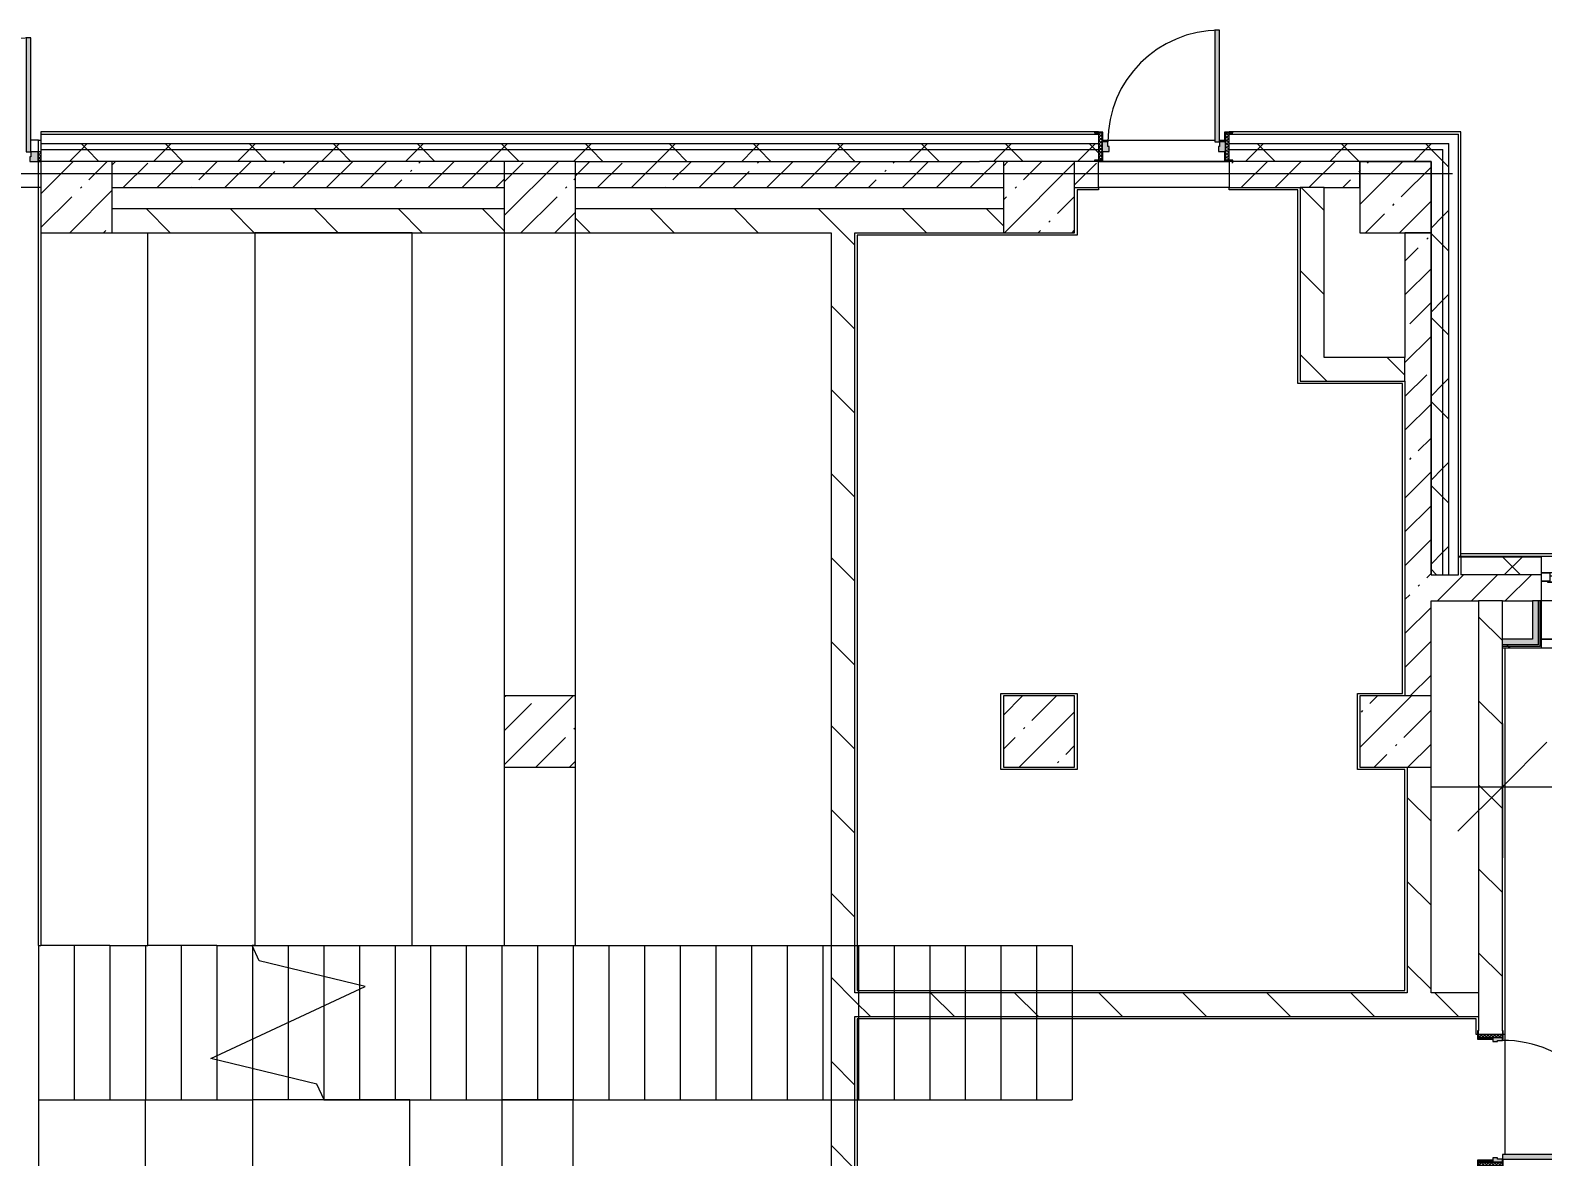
# Model space of a CAD drawing. Header units: millimetres. Extents: x 81368 to 286493, y -8553 to 29000.
# Drawn here: x 181303 to 194033, y 18720 to 28205 of the extents above; entities that cross this region are included whole.
import ezdxf

# ---------------------------------------------------------------- set-up
doc = ezdxf.new("R2010")
doc.units = ezdxf.units.MM
for name, color, linetype, lineweight in [('A-ANNO-DIMS', 7, 'Continuous', 9), ('A-ANNO-DIMS-500', 7, 'Continuous', 9), ('A-GLAZ-2', 7, 'Continuous', 5), ('A-WALL', 7, 'Continuous', 9), ('A-WALL-6', 7, 'Continuous', 5), ('I-WALL-6', 7, 'Continuous', 5), ('S-COLS-1', 7, 'Continuous', 5), ('S-STRS-1', 7, 'Continuous', 5), ('S-STRS-MBND-1', 7, 'Continuous', 5), ('Оси', 7, 'Continuous', 9)]:
    doc.layers.add(name, color=color, linetype=linetype, lineweight=lineweight)
for name, color, linetype, lineweight, true_color in [('A-DOOR-5', 7, 'Continuous', 5, 0xe2e2e2), ('A-DOOR-6', 7, 'Continuous', 5, 0xaaaaaa), ('A-DOOR-FRAM-4', 7, 'Continuous', 5, 0xe2e2e2), ('A-DOOR-FRAM-5', 7, 'Continuous', 5, 0xaaaaaa), ('A-FLOR-3', 7, 'Continuous', 5, 0xaaaaaa), ('I-WALL-4', 7, 'Continuous', 5, 0xe7e7e7), ('I-WALL-5', 7, 'Continuous', 9, 0xe7e7e7)]:
    doc.layers.add(name, color=color, linetype=linetype, lineweight=lineweight, true_color=true_color)
doc.styles.add('ISOCPEUR_2', font='isocpeur.ttf', dxfattribs={"width": 0.9, "height": 1000})
doc.dimstyles.new('ISO-2_0_0_9К_Средний_округл2_2', dxfattribs={"dimscale": 304.8, "dimtxt": 995.981176, "dimasz": 2.46063, "dimexe": 1.968504, "dimexo": 0, "dimgap": 0, "dimtad": 1, "dimdec": 0, "dimrnd": 10, "dimzin": 0, "dimdsep": 46, "dimtxsty": 'ISOCPEUR_2', "dimblk1": 'OBLIQUE', "dimblk2": 'OBLIQUE', "dimsah": 1, "dimcen": 0.09, "dimdle": 1.968504, "dimazin": 0, "dimtfac": 1, "dimtdec": 4, "dimtix": 1, "dimtmove": 0, "dimatfit": 3, "dimfxl": 1, "dimtvp": 1, "dimtolj": 1, "dimtzin": 0, "dimarcsym": 2})
pattern_1 = [(45, (159482.88, 0), (-285.123, 285.123), []), (45, (159768, 0), (-285.123, 285.123), [504.031, -100.806, 16.764, -84.042])]
pattern_2 = [(135, (159482.9, 0), (-353.5534, -353.5534), [])]
pattern_3 = [(45, (159482.9, 0), (-353.5534, 353.5534), []), (135, (159482.9, 0), (-353.5534, -353.5534), [])]
pattern_4 = [(45, (159482.9, 0), (-530.33, 530.33), []), (135, (159482.9, 0), (-530.33, -530.33), [])]

# ---------------------------------------------------------------- blocks, each defined once
blk = doc.blocks.new('BSC_Колонна _Прямоугольная - 600х600-V47-1_2_3_птичка')
at = {"layer": 'S-COLS-1'}
h = blk.add_hatch(dxfattribs=at)
h.set_pattern_fill('FP_94', color=256, style=0, pattern_type=2)
h.set_pattern_definition([(45, (-26110, -26800), (-285.123, 285.123), []), (45, (-25824.88, -26800), (-285.123, 285.123), [504.031, -100.806, 16.764, -84.042])])
h.paths.add_polyline_path([(300, -300), (300, 300), (-300, 300), (-300, -300), (-208, -300)])
for p, q in [((300, 300), (-300, 300)), ((-300, 300), (-300, -300)), ((300, -300), (300, 300)), ((-300, -300), (300, -300))]:
    blk.add_line(p, q, dxfattribs=at)
blk = doc.blocks.new('BSC_Колонна _Прямоугольная - 600х600-V79-1_2_3_птичка')
at = {"layer": 'S-COLS-1'}
h = blk.add_hatch(dxfattribs=at)
h.set_pattern_fill('FP_121', color=256, style=0, pattern_type=2)
h.set_pattern_definition([(45, (-30310, -26800), (-285.123, 285.123), []), (45, (-30024.88, -26800), (-285.123, 285.123), [504.031, -100.806, 16.764, -84.042])])
h.paths.add_polyline_path([(-300, -300), (300, -300), (300, 300), (-300, 300), (-300, 80)])
for p, q in [((300, 300), (-300, 300)), ((-300, 300), (-300, -300)), ((300, -300), (300, 300)), ((-300, -300), (300, -300))]:
    blk.add_line(p, q, dxfattribs=at)
blk = doc.blocks.new('BSC_Колонна _Прямоугольная - 600х600-V103-1_2_3_птичка')
at = {"layer": 'S-COLS-1'}
h = blk.add_hatch(dxfattribs=at)
h.set_pattern_fill('FP_130', color=256, style=0, pattern_type=2)
h.set_pattern_definition([(45, (-22210, -26800), (-285.123, 285.123), []), (45, (-21924.88, -26800), (-285.123, 285.123), [504.031, -100.806, 16.764, -84.042])])
h.paths.add_polyline_path([(-300, -300), (300, -300), (300, 300), (-300, 300), (-300, -100)])
for p, q in [((300, 300), (-300, 300)), ((-300, 300), (-300, -300)), ((300, -300), (300, 300)), ((-300, -300), (300, -300))]:
    blk.add_line(p, q, dxfattribs=at)
blk = doc.blocks.new('120_Окно_СКБ_2Ст - 120_Окно_СКБ_2Ст 3100х2500 _мал_створка слева_-V113-1_2_3_птичка')
at = {"layer": 'A-GLAZ-2'}
for p, q in [((-1550, -127), (-1550, -57)), ((-1550, -57), (-1480, -57)), ((1550, -57), (-1550, -57)), ((-1480, -127), (-1550, -127)), ((-1550, -127), (-1500, -127)), ((-1480, -127), (-1500, -127)), ((-1500, -127), (-1500, -137)), ((-1480, -57), (-1480, -127)), ((650, -87), (-1480, -87)), ((-1480, -87), (-1480, -127)), ((-1430, -137), (-1430, -87)), ((-1430, -107), (600, -107)), ((600, -117), (-1430, -117)), ((600, -137), (600, -87)), ((650, -127), (650, -57)), ((650, -57), (720, -57)), ((650, -127), (650, -87)), ((720, -127), (650, -127)), ((670, -127), (650, -127)), ((670, -127), (700, -127)), ((670, -137), (670, -127)), ((720, -127), (700, -127)), ((700, -127), (700, -137)), ((720, -57), (720, -127)), ((1480, -87), (720, -87)), ((720, -87), (720, -127)), ((770, -137), (770, -87)), ((770, -107), (1430, -107)), ((1430, -117), (770, -117)), ((1430, -137), (1430, -87)), ((1480, -127), (1480, -57)), ((1480, -57), (1550, -57)), ((1480, -127), (1480, -87)), ((1550, -127), (1480, -127)), ((1500, -127), (1480, -127)), ((1500, -127), (1550, -127)), ((1500, -137), (1500, -127)), ((1550, -57), (1550, -127)), ((-1500, -137), (670, -137)), ((670, -137), (-1500, -137)), ((700, -137), (1500, -137)), ((1500, -137), (700, -137))]:
    blk.add_line(p, q, dxfattribs=at)
blk = doc.blocks.new('110_Дверь_СКБ_1Ст_Внутренняя1 - Д-4к_п__1100x2100h_Артистические EI30-23988509-1_2_3_птичка')
at = {"layer": 'A-DOOR-5'}
h = blk.add_hatch(color=256, dxfattribs=at)
h.paths.add_polyline_path([(537.5, 20), (537.5, 100), (512.5, 100), (512.5, 60), (502.5, 60), (502.5, 20), (522.5, 20)])
h.paths.add_polyline_path([(-477.5, 60), (-487.5, 60), (-487.5, 100), (-512.5, 100), (-512.5, 20), (-477.5, 20), (-477.5, 44)])
at = {"layer": 'A-DOOR-6'}
h = blk.add_hatch(dxfattribs=at)
h.set_pattern_fill('FP_27', color=256, style=0, pattern_type=2)
h.set_pattern_definition([(135, (1751.41, 164.685), (-14.14214, -14.14214), []), (225, (1751.41, 164.685), (14.14214, -14.14214), [])])
h.paths.add_polyline_path([(562.5, 100), (537.5, 100), (537.5, -100), (562.5, -100), (562.5, -72.6)])
at = {"layer": 'A-DOOR-FRAM-4'}
for points in [[(512.5, 156.8), (512.5, 1100), (472.5, 1100), (472.5, 100), (512.5, 100), (512.5, 120)], [(-497.5, 100), (-497.5, 108), (-567.5, 108), (-567.5, 100), (-512.5, 100)], [(-497.5, -72.6), (-497.5, 20), (-512.5, 20), (-512.5, -100), (-497.5, -100)], [(592.5, 108), (522.5, 108), (522.5, 100), (592.5, 100)], [(537.5, -100), (537.5, 20), (522.5, 20), (522.5, -100)], [(-497.5, -108), (-497.5, -100), (-567.5, -100), (-567.5, -108), (-512.5, -108)], [(592.5, -100), (522.5, -100), (522.5, -108), (592.5, -108)]]:
    blk.add_hatch(color=256, dxfattribs=at).paths.add_polyline_path(points)
at = {"layer": 'A-DOOR-FRAM-5'}
h = blk.add_hatch(dxfattribs=at)
h.set_pattern_fill('FP_28', color=256, style=0, pattern_type=2)
h.set_pattern_definition([(45, (-371.384, 164.685), (-14.1421, 14.1421), []), (135, (-371.384, 164.685), (-14.1421, -14.1421), [])])
h.paths.add_polyline_path([(-512.5, -100), (-512.5, 100), (-537.5, 100), (-537.5, -100)])
at = {"layer": 'A-DOOR-6'}
for p, q in [((512.5, 1100), (472.5, 1100)), ((472.5, 1100), (472.5, 100)), ((512.5, 100), (512.5, 1100)), ((472.5, 100), (512.5, 100))]:
    blk.add_line(p, q, dxfattribs=at)
blk.add_arc((512.5, 100), 1000, 90, 180, dxfattribs=at)
at = {"layer": 'A-DOOR-FRAM-5'}
for p, q in [((-497.5, 108), (-567.5, 108)), ((-567.5, 108), (-567.5, 100)), ((-567.5, 100), (-497.5, 100)), ((-512.5, 100), (-537.5, 100)), ((-537.5, 100), (-537.5, -100)), ((-487.5, 100), (-512.5, 100)), ((-512.5, 100), (-512.5, 20)), ((-512.5, -100), (-512.5, 100)), ((-497.5, 100), (-512.5, 100)), ((-512.5, 100), (-512.5, 99)), ((-512.5, 99), (-497.5, 99)), ((-512.5, 20), (-477.5, 20)), ((-497.5, 20), (-512.5, 20)), ((-512.5, 20), (-512.5, -100)), ((-497.5, 100), (-497.5, 108)), ((-497.5, 99), (-497.5, 100)), ((-497.5, -100), (-497.5, 20)), ((-487.5, 60), (-487.5, 100)), ((-477.5, 60), (-487.5, 60)), ((-477.5, 20), (-477.5, 60)), ((512.5, 60), (502.5, 60)), ((502.5, 60), (502.5, 20)), ((502.5, 20), (537.5, 20)), ((512.5, 100), (512.5, 60)), ((537.5, 100), (512.5, 100)), ((592.5, 108), (522.5, 108)), ((522.5, 108), (522.5, 100)), ((537.5, 100), (522.5, 100)), ((522.5, 100), (522.5, 99)), ((522.5, 100), (592.5, 100)), ((522.5, 99), (537.5, 99)), ((537.5, 20), (522.5, 20)), ((522.5, 20), (522.5, -100)), ((537.5, 20), (537.5, 100)), ((562.5, 100), (537.5, 100)), ((537.5, 100), (537.5, -100)), ((537.5, 99), (537.5, 100)), ((537.5, -100), (537.5, 20)), ((562.5, -100), (562.5, 100)), ((592.5, 100), (592.5, 108)), ((-497.5, -100), (-567.5, -100)), ((-567.5, -100), (-567.5, -108)), ((-567.5, -108), (-497.5, -108)), ((-537.5, -100), (-512.5, -100)), ((-512.5, -100), (-497.5, -100)), ((-497.5, -108), (-497.5, -100)), ((522.5, -100), (537.5, -100)), ((592.5, -100), (522.5, -100)), ((522.5, -100), (522.5, -108)), ((522.5, -108), (592.5, -108)), ((537.5, -100), (562.5, -100)), ((592.5, -108), (592.5, -100))]:
    blk.add_line(p, q, dxfattribs=at)
blk = doc.blocks.new('Перекрытия 3 - Перекрытия 4-20977624-1_2_3_птичка')
at = {"layer": 'S-STRS-1'}
for p, q in [((21910, 26500), (21910, 20500)), ((22810, 20500), (22810, 26500)), ((25034, 26500), (23710, 26500)), ((23710, 26500), (23710, 20500)), ((25034, 20500), (25034, 26500)), ((25810, 26500), (25810, 22600)), ((26410, 22600), (26410, 26500)), ((25810, 22000), (25810, 20500)), ((26410, 20500), (26410, 22000)), ((22490, 20500), (21910, 20500)), ((23390, 20500), (22810, 20500)), ((23710, 20500), (23687, 20500)), ((23710, 20500), (25034, 20500)), ((25810, 20500), (26410, 20500))]:
    blk.add_line(p, q, dxfattribs=at)
blk = doc.blocks.new('110_Дверь_СКБ_1Ст_Наружная - ДН-2д_л__ Дверь из подвала ЛК _900 мм в свету_ 3300 фрамуга метал-22954314-1_2_3_птичка')
at = {"layer": 'A-DOOR-5'}
h = blk.add_hatch(color=256, dxfattribs=at)
h.paths.add_polyline_path([(-492, 30), (-492, 113), (-562, 113), (-562, 105), (-500, 105), (-500, 30)])
h.paths.add_polyline_path([(540, 30), (540, 105), (601, 105), (601, 113), (532, 113), (532, 30)])
h = blk.add_hatch(color=256, dxfattribs=at)
h.paths.add_polyline_path([(540, -50), (540, 30), (489, 30), (489, -10), (480, -10), (480, -50), (489, -50)])
h.paths.add_polyline_path([(-450, -50), (-440, -50), (-440, -10), (-450, -10), (-450, 30), (-500, 30), (-500, -50)])
h = blk.add_hatch(color=256, dxfattribs=at)
h.paths.add_polyline_path([(-562, -133), (-492, -133), (-492, -50), (-500, -50), (-500, -125), (-562, -125)])
h.paths.add_polyline_path([(601, -133), (601, -125), (540, -125), (540, -50), (532, -50), (532, -133), (570, -133)])
at = {"layer": 'A-DOOR-6'}
h = blk.add_hatch(dxfattribs=at)
h.set_pattern_fill('FP_144', color=256, style=0, pattern_type=2)
h.set_pattern_definition([(135, (1756.41, 179.685), (-14.14214, -14.14214), []), (225, (1756.41, 179.685), (14.14214, -14.14214), [])])
h.paths.add_polyline_path([(570, -125), (570, 105), (540, 105), (540, -125)])
at = {"layer": 'A-DOOR-FRAM-4'}
blk.add_hatch(color=256, dxfattribs=at).paths.add_polyline_path([(450, 30), (489, 30), (489, 970), (450, 970), (450, 45)])
at = {"layer": 'A-DOOR-FRAM-5'}
h = blk.add_hatch(dxfattribs=at)
h.set_pattern_fill('FP_145', color=256, style=0, pattern_type=2)
h.set_pattern_definition([(45, (-366.384, 179.685), (-14.1421, 14.1421), []), (135, (-366.384, 179.685), (-14.1421, -14.1421), [])])
h.paths.add_polyline_path([(-530, -125), (-500, -120), (-500, 105), (-530, 105), (-530, -119)])
at = {"layer": 'A-DOOR-6'}
for p, q in [((489, 970), (450, 970)), ((450, 970), (450, 30)), ((489, 30), (489, 970)), ((-492, 113), (-562, 113)), ((-562, 113), (-562, 105)), ((-562, 105), (-500, 105)), ((-500, 105), (-500, 30)), ((-500, 30), (-492, 30)), ((-492, 30), (-492, 113)), ((450, 30), (489, 30)), ((601, 113), (532, 113)), ((532, 113), (532, 30)), ((532, 30), (540, 30)), ((540, 30), (540, 105)), ((540, 105), (601, 105)), ((601, 105), (601, 113)), ((-562, -125), (-562, -133)), ((-500, -125), (-562, -125)), ((-492, -50), (-500, -50)), ((-500, -50), (-500, -125)), ((-492, -133), (-492, -50)), ((540, -50), (532, -50)), ((532, -50), (532, -133)), ((540, -125), (540, -50)), ((601, -125), (540, -125)), ((601, -133), (601, -125)), ((-562, -133), (-492, -133)), ((532, -133), (601, -133))]:
    blk.add_line(p, q, dxfattribs=at)
blk.add_arc((489, 30), 940, 90, 180, dxfattribs=at)
at = {"layer": 'A-DOOR-FRAM-5'}
for p, q in [((-500, 105), (-530, 105)), ((-530, 105), (-530, -125)), ((-500, -125), (-500, 105)), ((-450, 30), (-500, 30)), ((-500, 30), (-500, -50)), ((-450, -10), (-450, 30)), ((489, 30), (489, -10)), ((540, 30), (489, 30)), ((570, 105), (540, 105)), ((540, 105), (540, -125)), ((540, -50), (540, 30)), ((570, -125), (570, 105)), ((-530, -125), (-500, -125)), ((-500, -50), (-440, -50)), ((-440, -10), (-450, -10)), ((-440, -50), (-440, -10)), ((489, -10), (480, -10)), ((480, -10), (480, -50)), ((480, -50), (540, -50)), ((540, -125), (570, -125))]:
    blk.add_line(p, q, dxfattribs=at)
blk = doc.blocks.new('BSC_Колонна _Прямоугольная - 600х600-V122-1_2_3_птичка')
at = {"layer": 'S-COLS-1'}
h = blk.add_hatch(dxfattribs=at)
h.set_pattern_fill('FP_146', color=256, style=0, pattern_type=2)
h.set_pattern_definition([(45, (-33310, -22300), (-285.123, 285.123), []), (45, (-33024.88, -22300), (-285.123, 285.123), [504.031, -100.806, 16.764, -84.042])])
h.paths.add_polyline_path([(300, -300), (300, 300), (-300, 300), (-300, -300), (100, -300)])
for p, q in [((300, 300), (-300, 300)), ((-300, 300), (-300, -300)), ((300, -300), (300, 300)), ((-300, -300), (300, -300))]:
    blk.add_line(p, q, dxfattribs=at)
blk = doc.blocks.new('BSC_Колонна _Прямоугольная - 600х600-24272014-1_2_3_птичка')
at = {"layer": 'S-COLS-1'}
h = blk.add_hatch(dxfattribs=at)
h.set_pattern_fill('FP_156', color=256, style=0, pattern_type=2)
h.set_pattern_definition([(45, (-26110, -22300), (-285.123, 285.123), []), (45, (-25824.88, -22300), (-285.123, 285.123), [504.031, -100.806, 16.764, -84.042])])
h.paths.add_polyline_path([(-150, -300), (300, -300), (300, 300), (-300, 300), (-300, -300)])
for p, q in [((300, 300), (-300, 300)), ((-300, 300), (-300, -300)), ((300, -300), (300, 300)), ((-300, -300), (300, -300))]:
    blk.add_line(p, q, dxfattribs=at)
blk = doc.blocks.new('BSC_Колонна _Прямоугольная - 600х600-V163-1_2_3_птичка')
at = {"layer": 'S-COLS-1'}
h = blk.add_hatch(dxfattribs=at)
h.set_pattern_fill('FP_181', color=256, style=0, pattern_type=2)
h.set_pattern_definition([(45, (-30310, -22300), (-285.123, 285.123), []), (45, (-30024.88, -22300), (-285.123, 285.123), [504.031, -100.806, 16.764, -84.042])])
h.paths.add_polyline_path([(-300, -300), (300, -300), (300, 300), (-300, 300), (-300, -289)])
for p, q in [((300, 300), (-300, 300)), ((-300, 300), (-300, -300)), ((300, -300), (300, 300)), ((-300, -300), (300, -300))]:
    blk.add_line(p, q, dxfattribs=at)
blk = doc.blocks.new('110_Дверь_СКБ_2Ст_Наружная - ДН-1_л_ Двухстворчатая 1450 х3300 _h_ в свету с верхним остеклением-23567691-1_2_3_птичка')
at = {"layer": 'A-DOOR-5'}
for points in [[(785, -45), (785, 915), (745, 915), (745, -45)], [(-705, -45), (-705, 525), (-745, 525), (-745, -45)]]:
    blk.add_hatch(color=256, dxfattribs=at).paths.add_polyline_path(points)
h = blk.add_hatch(color=256, dxfattribs=at)
h.paths.add_polyline_path([(785, -125), (845, -125), (845, -45), (785, -45), (785, -85), (775, -85), (775, -125)])
h.paths.add_polyline_path([(-805, -125), (-735, -125), (-735, -85), (-745, -85), (-745, -45), (-805, -45), (-805, -51)])
at = {"layer": 'A-DOOR-6'}
h = blk.add_hatch(dxfattribs=at)
h.set_pattern_fill('FP_183', color=256, style=0, pattern_type=2)
h.set_pattern_definition([(135, (1501.41, 189.685), (-14.14214, -14.14214), []), (225, (1501.41, 189.685), (14.14214, -14.14214), [])])
h.paths.add_polyline_path([(845, -125), (870, -125), (870, -45), (845, -45), (845, -85)])
at = {"layer": 'A-DOOR-FRAM-5'}
h = blk.add_hatch(dxfattribs=at)
h.set_pattern_fill('FP_184', color=256, style=0, pattern_type=2)
h.set_pattern_definition([(45, (-621.384, 189.685), (-14.1421, 14.1421), []), (135, (-621.384, 189.685), (-14.1421, -14.1421), [])])
h.paths.add_polyline_path([(-805, -125), (-811, -45), (-830, -51), (-830, -125), (-811, -125)])
at = {"layer": 'A-DOOR-6'}
for p, q in [((785, 915), (745, 915)), ((745, 915), (745, -45)), ((785, -45), (785, 915)), ((-745, 525), (-745, -45)), ((-705, 525), (-745, 525)), ((-705, -45), (-705, 525)), ((-745, -45), (-705, -45)), ((745, -45), (785, -45))]:
    blk.add_line(p, q, dxfattribs=at)
for centre, radius, start, end in [((785, -45), 960, 90, 180), ((-745, -45), 570, 0, 90)]:
    blk.add_arc(centre, radius, start, end, dxfattribs=at)
at = {"layer": 'A-DOOR-FRAM-5'}
for p, q in [((-805, -45), (-830, -45)), ((-830, -45), (-830, -125)), ((-830, -125), (-805, -125)), ((-745, -45), (-805, -45)), ((-805, -45), (-805, -125)), ((-805, -125), (-805, -45)), ((-805, -125), (-735, -125)), ((-745, -85), (-745, -45)), ((-735, -85), (-745, -85)), ((-735, -125), (-735, -85)), ((785, -85), (775, -85)), ((775, -85), (775, -125)), ((775, -125), (845, -125)), ((785, -45), (785, -85)), ((845, -45), (785, -45)), ((845, -125), (845, -45)), ((870, -45), (845, -45)), ((845, -45), (845, -125)), ((845, -125), (870, -125)), ((870, -125), (870, -45))]:
    blk.add_line(p, q, dxfattribs=at)
blk = doc.blocks.new('Перекрытия 2 - Перекрытия 4-32990152-1_2_3_птичка')
at = {"layer": 'S-STRS-1'}
for p, q in [((21910, 19180), (22510, 19180)), ((21910, 19180), (21910, 15200)), ((22810, 19180), (23410, 19180)), ((22810, 15200), (22810, 19180)), ((25034, 19180), (23710, 19180)), ((23710, 19180), (23710, 15200)), ((25034, 15200), (25034, 19180)), ((26410, 19180), (25810, 19180)), ((25810, 19180), (25810, 15200)), ((26410, 18430), (26410, 19180)), ((26410, 15200), (26410, 17830)), ((22810, 15200), (21910, 15200)), ((23710, 15200), (22810, 15200)), ((23710, 15200), (25034, 15200)), ((25810, 15200), (26410, 15200))]:
    blk.add_line(p, q, dxfattribs=at)
blk = doc.blocks.new('Зашивка приборов отопления11 - Зашивка приборов отопления-33278624-1_2_3_птичка')
at = {"layer": 'A-WALL-6'}
for p, q in [((37640, 23400), (34540, 23400)), ((34540, 23079), (37640, 23079)), ((37640, 23079), (34540, 23079)), ((34540, 23004), (37640, 23004))]:
    blk.add_line(p, q, dxfattribs=at)
blk = doc.blocks.new('BSC_Колонна _Прямоугольная - 600х600-V187-1_2_3_птичка')
at = {"layer": 'S-COLS-1'}
for p, q in [((300, 300), (-300, 300)), ((-300, 300), (-300, -300)), ((300, -300), (300, 300)), ((-300, -300), (300, -300))]:
    blk.add_line(p, q, dxfattribs=at)
blk = doc.blocks.new('DIMBLOCK70-1_2_3_птичка')
at = {"layer": 'A-ANNO-DIMS-500'}
for p, q in [((193693, 22367), (193693, 21236)), ((193693, 21836), (193693, 22367)), ((197753, 22367), (197753, 21236)), ((197753, 21836), (197753, 22367)), ((193093, 21836), (198353, 21836))]:
    blk.add_line(p, q, dxfattribs=at)
at = {"layer": 'A-ANNO-DIMS-500', "lineweight": 20}
for p, q in [((193693, 21836), (194068, 22211)), ((197753, 21836), (198128, 22211)), ((193693, 21836), (193318, 21461)), ((197753, 21836), (197378, 21461))]:
    blk.add_line(p, q, dxfattribs=at)
at = {"layer": 'A-ANNO-DIMS-500', "color": 0, "insert": (194411, 23143), "char_height": 1000, "width": 3148.83, "attachment_point": 1, "line_spacing_factor": 1.149209, "style": 'ISOCPEUR_2'}
blk.add_mtext('4060', dxfattribs=at)
blk = doc.blocks.new('_Oblique')
at = {"color": 0, "linetype": 'ByBlock', "lineweight": -2}
blk.add_line((-0.5, -0.5), (0.5, 0.5), dxfattribs=at)

msp = doc.modelspace()

# ---------------------------------------------------------------- hatches: boundary and pattern name
at = {"layer": 'A-WALL-6'}
h = msp.add_hatch(dxfattribs=at)
h.set_pattern_fill('FP_89', color=256, style=0, pattern_type=2)
h.set_pattern_definition(pattern_3)
h.paths.add_polyline_path([(193242.9, 27200), (193242.9, 27250), (191392.9, 27250), (191392.9, 27200), (193203.4, 27200)])
h.paths.add_polyline_path([(179692.9, 27200), (179692.9, 27250), (179093.1, 27250), (179093.1, 27200)])
h.paths.add_polyline_path([(181392.9, 27200), (190292.9, 27200), (190292.9, 27250), (181392.9, 27250), (181392.9, 27210)])
h.paths.add_polyline_path([(177293.1, 27200), (178193.1, 27200), (178193.1, 27250), (177293.1, 27250), (177293.1, 27210)])
h.paths.add_polyline_path([(174593.1, 27200), (174593.1, 27250), (173212.9, 27250), (173212.9, 27200), (173792.9, 27200)])
h.paths.add_polyline_path([(176393.1, 27200), (176393.1, 27250), (175493.1, 27250), (175493.1, 27200), (176081.8, 27200)])
h = msp.add_hatch(dxfattribs=at)
h.set_pattern_fill('FP_89', color=256, style=0, pattern_type=2)
h.set_pattern_definition(pattern_3)
h.paths.add_polyline_path([(185292.9, 27100), (190260.9, 27102), (190260.9, 27110), (190292.9, 27115.5), (190292.9, 27200), (181392.9, 27200), (181392.9, 27100), (182596, 27100)])
h.paths.add_polyline_path([(174242.9, 27100), (174593.1, 27100), (174593.1, 27200), (173212.9, 27200), (173212.9, 27100), (173792.9, 27100)])
h.paths.add_polyline_path([(176393.1, 27100), (176393.1, 27200), (175493.1, 27197.6), (175493.1, 27100)])
h.paths.add_polyline_path([(192492.9, 27100), (193192.9, 27100), (193192.9, 27200), (191392.9, 27200), (191392.9, 27110), (191424.9, 27109.2), (191424.9, 27102), (191992.4, 27100)])
h.paths.add_polyline_path([(177293.1, 27100), (178193.1, 27100), (178193.1, 27200), (177293.1, 27200), (177293.1, 27166.5)])
h.paths.add_polyline_path([(179692.9, 27100), (179692.9, 27200), (179093.1, 27200), (179093.1, 27100)])
h = msp.add_hatch(dxfattribs=at)
h.set_pattern_fill('FP_89', color=256, style=0, pattern_type=2)
h.set_pattern_definition(pattern_3)
h.paths.add_polyline_path([(193242.9, 23620), (193242.9, 27200), (193192.9, 27199.5), (193192.9, 23620)])
h = msp.add_hatch(dxfattribs=at)
h.set_pattern_fill('FP_89', color=256, style=0, pattern_type=2)
h.set_pattern_definition(pattern_3)
h.paths.add_polyline_path([(193192.9, 23620), (193192.9, 27100), (193092.9, 27100), (193093.2, 23620)])
h = msp.add_hatch(dxfattribs=at)
h.set_pattern_fill('FP_89', color=256, style=0, pattern_type=2)
h.set_pattern_definition(pattern_3)
h.paths.add_polyline_path([(193342.9, 23620), (194022.9, 23620), (194022.9, 23769.7), (193342.9, 23769.7), (193342.9, 23628.5)])
h.paths.add_polyline_path([(197965.6, 23620), (197972.9, 23620), (197972.9, 23769.7), (197122.9, 23769.7), (197122.9, 23620), (197952.6, 23620)])
at = {"layer": 'I-WALL-4'}
msp.add_hatch(color=256, dxfattribs=at).paths.add_polyline_path([(193947.9, 23079), (193997.9, 23079), (193997.9, 23400), (193947.9, 23400)])
at = {"layer": 'I-WALL-5'}
msp.add_hatch(color=256, dxfattribs=at).paths.add_polyline_path([(193997.9, 23029), (193997.9, 23079), (193692.9, 23079), (193692.9, 23029), (193947.9, 23029)])
at = {"layer": 'I-WALL-6'}
h = msp.add_hatch(dxfattribs=at)
h.set_pattern_fill('FP_69', color=256, style=0, pattern_type=2)
h.set_pattern_definition(pattern_1)
h.paths.add_polyline_path([(183192.9, 26880), (185292.9, 26880), (185292.9, 27100), (181992.9, 27100), (181992.9, 26880), (182596, 26880)])
h = msp.add_hatch(dxfattribs=at)
h.set_pattern_fill('FP_69', color=256, style=0, pattern_type=2)
h.set_pattern_definition(pattern_1)
h.paths.add_polyline_path([(188242.9, 26880), (189292.9, 26880), (189292.9, 27100), (185892.9, 27100), (185892.9, 26880), (188042.9, 26880)])
h = msp.add_hatch(dxfattribs=at)
h.set_pattern_fill('FP_69', color=256, style=0, pattern_type=2)
h.set_pattern_definition(pattern_1)
h.paths.add_polyline_path([(190112.9, 26880), (190292.9, 26880), (190292.9, 27100), (190092.9, 27095.1), (190092.9, 26880)])
h.paths.add_polyline_path([(189492.9, 26880), (189492.9, 27100), (189292.9, 27100), (189292.9, 26880), (189472.9, 26880)])
h.paths.add_polyline_path([(192492.9, 26880), (192492.9, 27100), (191392.9, 27100), (191392.9, 26880), (192192.4, 26880)])
h = msp.add_hatch(dxfattribs=at)
h.set_pattern_fill('FP_99', color=256, style=0, pattern_type=2)
h.set_pattern_definition(pattern_2)
h.paths.add_polyline_path([(192192.4, 25450), (192192.4, 26880), (191992.4, 26880), (191992.4, 25450)])
h = msp.add_hatch(dxfattribs=at)
h.set_pattern_fill('FP_99', color=256, style=0, pattern_type=2)
h.set_pattern_definition(pattern_2)
h.paths.add_polyline_path([(182292.9, 26500), (185292.9, 26500), (185292.9, 26700), (181992.9, 26700), (181992.9, 26500)])
h = msp.add_hatch(dxfattribs=at)
h.set_pattern_fill('FP_99', color=256, style=0, pattern_type=2)
h.set_pattern_definition(pattern_2)
h.paths.add_polyline_path([(189492.9, 26500), (189492.9, 26700), (185892.9, 26700), (185892.9, 26500), (189472.9, 26500)])
h = msp.add_hatch(dxfattribs=at)
h.set_pattern_fill('FP_99', color=256, style=0, pattern_type=2)
h.set_pattern_definition(pattern_2)
h.paths.add_polyline_path([(188172.8, 15200), (188242.9, 15200), (188242.9, 26500), (188042.9, 26500), (188042.9, 15200)])
h = msp.add_hatch(dxfattribs=at)
h.set_pattern_fill('FP_69', color=256, style=0, pattern_type=2)
h.set_pattern_definition(pattern_1)
h.paths.add_polyline_path([(192872.9, 22600), (193092.9, 22600), (193092.9, 26500), (192872.9, 26500), (192872.9, 23013.1)])
h = msp.add_hatch(dxfattribs=at)
h.set_pattern_fill('FP_99', color=256, style=0, pattern_type=2)
h.set_pattern_definition(pattern_2)
h.paths.add_polyline_path([(192872.9, 25250), (192872.9, 25450), (191992.4, 25450), (191992.4, 25250), (192852.9, 25250)])
h = msp.add_hatch(dxfattribs=at)
h.set_pattern_fill('FP_69', color=256, style=0, pattern_type=2)
h.set_pattern_definition(pattern_1)
h.paths.add_polyline_path([(193749.7, 23400), (194022.9, 23400), (194022.9, 23620), (193092.9, 23619.7), (193092.9, 23400), (193692.9, 23400)])
h.paths.add_polyline_path([(197752.9, 23400), (197972.9, 23400), (197972.9, 23619.7), (197965.9, 23612.7)])
h.paths.add_polyline_path([(197752.9, 23400), (197965.6, 23620), (197122.9, 23619.7), (197122.9, 23400), (197467.6, 23400)])
h = msp.add_hatch(dxfattribs=at)
h.set_pattern_fill('FP_99', color=256, style=0, pattern_type=2)
h.set_pattern_definition(pattern_2)
h.paths.add_polyline_path([(193612.9, 17850), (193692.9, 17850), (193692.9, 18650), (193492.9, 18650), (193492.9, 17850)])
h.paths.add_polyline_path([(193692.9, 19750), (193692.9, 23400), (193492.9, 23400), (193492.9, 19750)])
h = msp.add_hatch(dxfattribs=at)
h.set_pattern_fill('FP_187', color=256, style=0, pattern_type=2)
h.set_pattern_definition(pattern_4)
h.paths.add_polyline_path([(193997.9, 23016.5), (194010.4, 23016.5), (194010.4, 23029), (193692.9, 23029), (193692.9, 23016.5), (193947.9, 23016.5)])
h = msp.add_hatch(dxfattribs=at)
h.set_pattern_fill('FP_187', color=256, style=0, pattern_type=2)
h.set_pattern_definition(pattern_4)
h.paths.add_polyline_path([(193997.9, 23004), (194022.9, 23004), (194022.9, 23016.5), (193692.9, 23016.5), (193692.9, 23004), (193947.9, 23004)])
h = msp.add_hatch(dxfattribs=at)
h.set_pattern_fill('FP_99', color=256, style=0, pattern_type=2)
h.set_pattern_definition(pattern_2)
h.paths.add_polyline_path([(193092.9, 20100), (193092.9, 22000), (192892.9, 22000), (192892.9, 20100)])
h = msp.add_hatch(dxfattribs=at)
h.set_pattern_fill('FP_99', color=256, style=0, pattern_type=2)
h.set_pattern_definition(pattern_2)
h.paths.add_polyline_path([(192872.9, 19900), (193492.9, 19900), (193492.9, 20100), (188242.9, 20100), (188245.7, 19900), (191890.7, 19900)])
at = {"layer": 'S-COLS-1'}
h = msp.add_hatch(dxfattribs=at)
h.set_pattern_fill('FP_69', color=256, style=0, pattern_type=2)
h.set_pattern_definition(pattern_1)
h.paths.add_polyline_path([(192492.9, 26500), (193092.9, 26500), (193092.9, 27100), (192492.9, 27100), (192492.9, 26677.6)])

# ---------------------------------------------------------------- linework, layer by layer
at = {"layer": 'A-FLOR-3'}
for p, q in [((181372.9, 27280), (181307.9, 27280)), ((181372.9, 27180), (181372.9, 27280)), ((181372.9, 20500), (181372.9, 27100)), ((190292.9, 26880), (190292.9, 26860)), ((191392.9, 26860), (191392.9, 26880)), ((190292.9, 26860), (190112.9, 26860)), ((190112.9, 26860), (190112.9, 26480)), ((191972.4, 26860), (191392.9, 26860)), ((191972.4, 25230), (191972.4, 26860)), ((190112.9, 26480), (188262.9, 26480)), ((188262.9, 26480), (188262.9, 20120)), ((192852.9, 25230), (191972.4, 25230)), ((192852.9, 22620), (192852.9, 25230)), ((193712.9, 23004), (193712.9, 18740)), ((189472.9, 21980), (189472.9, 22620)), ((189472.9, 22620), (190112.9, 22620)), ((190112.9, 22620), (190112.9, 21980)), ((192472.9, 21980), (192472.9, 22620)), ((192472.9, 22620), (192852.9, 22620)), ((190112.9, 21980), (189472.9, 21980)), ((192872.9, 21980), (192472.9, 21980)), ((192872.9, 20120), (192872.9, 21980)), ((188262.9, 20120), (192872.9, 20120)), ((193472.9, 19880), (188262.9, 19880)), ((188262.9, 19880), (188262.9, 15220)), ((193472.9, 19750), (193472.9, 19880)), ((193484.9, 19750), (193472.9, 19750)), ((193712.9, 19750), (193700.9, 19750))]:
    msp.add_line(p, q, dxfattribs=at)
at = {"layer": 'A-WALL'}
for p, q in [((181392.9, 27330), (190292.9, 27330)), ((181392.9, 27250), (190292.9, 27250)), ((191392.9, 27330), (193322.9, 27330)), ((191392.9, 27250), (193242.9, 27250)), ((193242.9, 23620), (193242.9, 27250)), ((193322.9, 23620), (193322.9, 27330)), ((181392.9, 27200), (190292.9, 27200)), ((191392.9, 27200), (193192.9, 27200)), ((193192.9, 23620), (193192.9, 27200)), ((189492.9, 27100), (189292.9, 27100)), ((190292.9, 27100), (190092.9, 27100)), ((192492.9, 27100), (191392.9, 27100)), ((192192.4, 26880), (191992.4, 26880)), ((192872.9, 25250), (192872.9, 25450)), ((194022.9, 23772.7), (193322.9, 23772.7)), ((194022.9, 23769.7), (193322.9, 23769.7)), ((193342.9, 23777.7), (193342.9, 23772.7)), ((193342.9, 23769.7), (193342.9, 23620)), ((193092.9, 23620), (193322.9, 23620)), ((194022.9, 23620), (193342.9, 23620)), ((193692.9, 23400), (193492.9, 23400)), ((194022.9, 23400), (193947.9, 23400)), ((193997.9, 23029), (193997.9, 23400)), ((194010.4, 23016.5), (194010.4, 23400)), ((193997.9, 23029), (193692.9, 23029)), ((194010.4, 23016.5), (193692.9, 23016.5))]:
    msp.add_line(p, q, dxfattribs=at)
at = {"layer": 'A-WALL-6'}
for p, q in [((181372.9, 27280), (181392.9, 27280)), ((190292.9, 27350), (181392.9, 27350)), ((181392.9, 27350), (181392.9, 27180)), ((190330.9, 27280), (191272.9, 27280)), ((191312.9, 27280), (191354.9, 27280)), ((193342.9, 27350), (191392.9, 27350)), ((193342.9, 23777.7), (193342.9, 27350)), ((185292.9, 27100), (185292.9, 27100)), ((185892.9, 27100), (189292.9, 27100)), ((191392.9, 27100), (190292.9, 27100)), ((192492.9, 27100), (193092.9, 27100)), ((193092.9, 27100), (193092.9, 23620)), ((193342.7, 23799.7), (199607.9, 23799.7)), ((193342.9, 23777.7), (199492.9, 23777.7)), ((194022.9, 23620), (194022.9, 23777.7))]:
    msp.add_line(p, q, dxfattribs=at)
at = {"layer": 'I-WALL-6'}
for p, q in [((185292.9, 27100), (181992.9, 27100)), ((190292.9, 26880), (190292.9, 27100)), ((190292.9, 27100), (191392.9, 27100)), ((191392.9, 27100), (191392.9, 26880)), ((192492.9, 26880), (192492.9, 27100)), ((181392.9, 26880), (179693.3, 26880)), ((181992.9, 26880), (185292.9, 26880)), ((185892.9, 26880), (189492.9, 26880)), ((190092.9, 26880), (190292.9, 26880)), ((191392.9, 26880), (190292.9, 26880)), ((191392.9, 26880), (191992.4, 26880)), ((191992.4, 26880), (191992.4, 25250)), ((192192.4, 26880), (192492.9, 26880)), ((192192.4, 25450), (192192.4, 26880)), ((185292.9, 26700), (181992.9, 26700)), ((189492.9, 26700), (185892.9, 26700)), ((181992.9, 26500), (185292.9, 26500)), ((185892.9, 26500), (188042.9, 26500)), ((188042.9, 26500), (188042.9, 15200)), ((188242.9, 20100), (188242.9, 26500)), ((188242.9, 26500), (189492.9, 26500)), ((192872.9, 26500), (192872.9, 25450)), ((193092.9, 26500), (192872.9, 26500)), ((193092.9, 23620), (193092.9, 26500)), ((192872.9, 25450), (192192.4, 25450)), ((191992.4, 25250), (192872.9, 25250)), ((192872.9, 25250), (192872.9, 22600)), ((194022.9, 23004), (194022.9, 23620)), ((193092.9, 22600), (193092.9, 23400)), ((193092.9, 23400), (193492.9, 23400)), ((193492.9, 23400), (193492.9, 19780)), ((193692.9, 23400), (193947.9, 23400)), ((193692.9, 19780), (193692.9, 23400)), ((193947.9, 23400), (193947.9, 23079)), ((194042.9, 23400), (194022.9, 23400)), ((193947.9, 23079), (193692.9, 23079)), ((193692.9, 23004), (194022.9, 23004)), ((192892.9, 22000), (192892.9, 20100)), ((193092.9, 20100), (193092.9, 22000)), ((192892.9, 20100), (188242.9, 20100)), ((193492.9, 20100), (193092.9, 20100)), ((188242.9, 15200), (188242.9, 19900)), ((188242.9, 19900), (193492.9, 19900))]:
    msp.add_line(p, q, dxfattribs=at)
at = {"layer": 'S-COLS-1'}
for p, q in [((193092.9, 27100), (192492.9, 27100)), ((192492.9, 27100), (192492.9, 26500)), ((193092.9, 26500), (193092.9, 27100)), ((192492.9, 26500), (193092.9, 26500))]:
    msp.add_line(p, q, dxfattribs=at)
at = {"layer": 'S-STRS-1'}
for p, q in [((181372.9, 20500), (181372.9, 19200)), ((181372.9, 20500), (181392.9, 20500)), ((181372.9, 20500), (181372.9, 19200)), ((181672.9, 20500), (181672.9, 19200)), ((181672.9, 20500), (181672.9, 19200)), ((181972.9, 20500), (182272.9, 20500)), ((181972.9, 20500), (181972.9, 19200)), ((181972.9, 20500), (181972.9, 19200)), ((182272.9, 20500), (182292.9, 20500)), ((182272.9, 20500), (182272.9, 19200)), ((182272.9, 20500), (182272.9, 19200)), ((182572.9, 20500), (182572.9, 19200)), ((182572.9, 20500), (182572.9, 19200)), ((182872.9, 20500), (183169.8, 20500)), ((182872.9, 20500), (182872.9, 19570.2)), ((182872.9, 20500), (182872.9, 19570.2)), ((183172.9, 20493.4), (183172.9, 19710.1)), ((183172.9, 20493.4), (183172.9, 19710.1)), ((183472.9, 20311.1), (183472.9, 19850)), ((183472.9, 20311.1), (183472.9, 19850)), ((183772.9, 20238.2), (183772.9, 19989.9)), ((183772.9, 20238.2), (183772.9, 19989.9)), ((184072.9, 20165.3), (184072.9, 20129.8)), ((184072.9, 20165.3), (184072.9, 20129.8)), ((182872.9, 19534.7), (182872.9, 19200)), ((182872.9, 19534.7), (182872.9, 19200)), ((183172.9, 19461.8), (183172.9, 19200)), ((183172.9, 19461.8), (183172.9, 19200)), ((183472.9, 19388.9), (183472.9, 19200)), ((183472.9, 19388.9), (183472.9, 19200)), ((181972.9, 19200), (182272.9, 19200)), ((182872.9, 19200), (183172.9, 19200)), ((183772.9, 19206.6), (183772.9, 19200)), ((183772.9, 19206.6), (183772.9, 19200)), ((183772.9, 19200), (183776, 19200))]:
    msp.add_line(p, q, dxfattribs=at)
at = {"layer": 'S-STRS-MBND-1'}
for p, q in [((183169.8, 20500), (183192.9, 20500)), ((183230.4, 20370), (183169.8, 20500)), ((183172.9, 20500), (183172.9, 20493.4)), ((183172.9, 20500), (183172.9, 20493.4)), ((183472.9, 20500), (183472.9, 20311.1)), ((183472.9, 20500), (183472.9, 20311.1)), ((183644.3, 20500), (190072.9, 20500)), ((183772.9, 20500), (183772.9, 20238.2)), ((183772.9, 20500), (183772.9, 20238.2)), ((184072.9, 20500), (184072.9, 20165.3)), ((184072.9, 20500), (184072.9, 20165.3)), ((184372.9, 20500), (184372.9, 19200)), ((184372.9, 20500), (184372.9, 19200)), ((184672.9, 20500), (184672.9, 19200)), ((184672.9, 20500), (184672.9, 19200)), ((184972.9, 20500), (184972.9, 19200)), ((184972.9, 20500), (184972.9, 19200)), ((185272.9, 20500), (185272.9, 19200)), ((185272.9, 20500), (185272.9, 19200)), ((185572.9, 20500), (185572.9, 19200)), ((185572.9, 20500), (185572.9, 19200)), ((185872.9, 20500), (185872.9, 19200)), ((185872.9, 20500), (185872.9, 19200)), ((186172.9, 20500), (186172.9, 19200)), ((186172.9, 20500), (186172.9, 19200)), ((186472.9, 20500), (186472.9, 19200)), ((186472.9, 20500), (186472.9, 19200)), ((186772.9, 20500), (186772.9, 19200)), ((186772.9, 20500), (186772.9, 19200)), ((187072.9, 20500), (187072.9, 19200)), ((187072.9, 20500), (187072.9, 19200)), ((187372.9, 20500), (187372.9, 19200)), ((187372.9, 20500), (187372.9, 19200)), ((187672.9, 20500), (187672.9, 19200)), ((187672.9, 20500), (187672.9, 19200)), ((187972.9, 20500), (187972.9, 19200)), ((187972.9, 20500), (187972.9, 19200)), ((188272.9, 20500), (188272.9, 19200)), ((188272.9, 20500), (188272.9, 19200)), ((188572.9, 20500), (188572.9, 19200)), ((188572.9, 20500), (188572.9, 19200)), ((188872.9, 20500), (188872.9, 19200)), ((188872.9, 20500), (188872.9, 19200)), ((189172.9, 20500), (189172.9, 19200)), ((189172.9, 20500), (189172.9, 19200)), ((189472.9, 20500), (189472.9, 19200)), ((189472.9, 20500), (189472.9, 19200)), ((189772.9, 20500), (189772.9, 19200)), ((189772.9, 20500), (189772.9, 19200)), ((190072.9, 20500), (190072.9, 19200)), ((184122.9, 20153.1), (183230.4, 20370)), ((182822.9, 19546.9), (184122.9, 20153.1)), ((184072.9, 20129.8), (184072.9, 19200)), ((184072.9, 20129.8), (184072.9, 19200)), ((183772.9, 19989.9), (183772.9, 19206.6)), ((183772.9, 19989.9), (183772.9, 19206.6)), ((183472.9, 19850), (183472.9, 19388.9)), ((183472.9, 19850), (183472.9, 19388.9)), ((183172.9, 19710.1), (183172.9, 19461.8)), ((183172.9, 19710.1), (183172.9, 19461.8)), ((183715.4, 19330), (182822.9, 19546.9)), ((182872.9, 19570.2), (182872.9, 19534.7)), ((182872.9, 19570.2), (182872.9, 19534.7)), ((183776, 19200), (183715.4, 19330)), ((183776, 19200), (190072.9, 19200))]:
    msp.add_line(p, q, dxfattribs=at)
at = {"layer": 'Оси'}
msp.add_line((180773.4, 27000), (193273.4, 27000), dxfattribs=at)

# ---------------------------------------------------------------- block references
at = {"layer": 'A-DOOR-6'}
for name, p in [('110_Дверь_СКБ_2Ст_Наружная - ДН-1_л_ Двухстворчатая 1450 х3300 _h_ в свету с верхним остеклением-23567691-1_2_3_птичка', (180523.4, 27225)), ('110_Дверь_СКБ_1Ст_Наружная - ДН-2д_л__ Дверь из подвала ЛК _900 мм в свету_ 3300 фрамуга метал-22954314-1_2_3_птичка', (190823.4, 27235))]:
    msp.add_blockref(name, p, dxfattribs=at)
at = {"layer": 'A-DOOR-6', "rotation": 269.9999999999999}
msp.add_blockref('110_Дверь_СКБ_1Ст_Внутренняя1 - Д-4к_п__1100x2100h_Артистические EI30-23988509-1_2_3_птичка', (193592.9, 19212.5), dxfattribs=at)
at = {"layer": 'A-GLAZ-2'}
msp.add_blockref('120_Окно_СКБ_2Ст - 120_Окно_СКБ_2Ст 3100х2500 _мал_створка слева_-V113-1_2_3_птичка', (195572.9, 23694.7), dxfattribs=at)
at = {"layer": 'A-WALL-6'}
msp.add_blockref('Зашивка приборов отопления11 - Зашивка приборов отопления-33278624-1_2_3_птичка', (159482.9, 0), dxfattribs=at)
at = {"layer": 'S-COLS-1'}
for name, p in [('BSC_Колонна _Прямоугольная - 600х600-V103-1_2_3_птичка', (181692.9, 26800)), ('BSC_Колонна _Прямоугольная - 600х600-V47-1_2_3_птичка', (185592.9, 26800)), ('BSC_Колонна _Прямоугольная - 600х600-V79-1_2_3_птичка', (189792.9, 26800)), ('BSC_Колонна _Прямоугольная - 600х600-24272014-1_2_3_птичка', (185592.9, 22300)), ('BSC_Колонна _Прямоугольная - 600х600-V163-1_2_3_птичка', (189792.9, 22300)), ('BSC_Колонна _Прямоугольная - 600х600-V187-1_2_3_птичка', (189792.9, 22300)), ('BSC_Колонна _Прямоугольная - 600х600-V122-1_2_3_птичка', (192792.9, 22300))]:
    msp.add_blockref(name, p, dxfattribs=at)
at = {"layer": 'S-STRS-1'}
for name, p in [('Перекрытия 3 - Перекрытия 4-20977624-1_2_3_птичка', (159482.9, 0)), ('Перекрытия 2 - Перекрытия 4-32990152-1_2_3_птичка', (159462.9, 20))]:
    msp.add_blockref(name, p, dxfattribs=at)

# ---------------------------------------------------------------- dimensions: what is measured, and where the dimension line sits
at = {"layer": 'A-ANNO-DIMS'}
dim = msp.add_linear_dim(base=(197752.9, 21836.4), p1=(193692.9, 22366.8), p2=(197752.9, 22366.8), dimstyle='ISO-2_0_0_9К_Средний_округл2_2', override={"dimpost": '<>', "dimfxl": 4060}, dxfattribs=at)
dim.commit()
dim.dimension.update_dxf_attribs({"geometry": 'DIMBLOCK70-1_2_3_птичка', "text_midpoint": (195722.9, 22336.4)})

doc.saveas('drawing.dxf')
